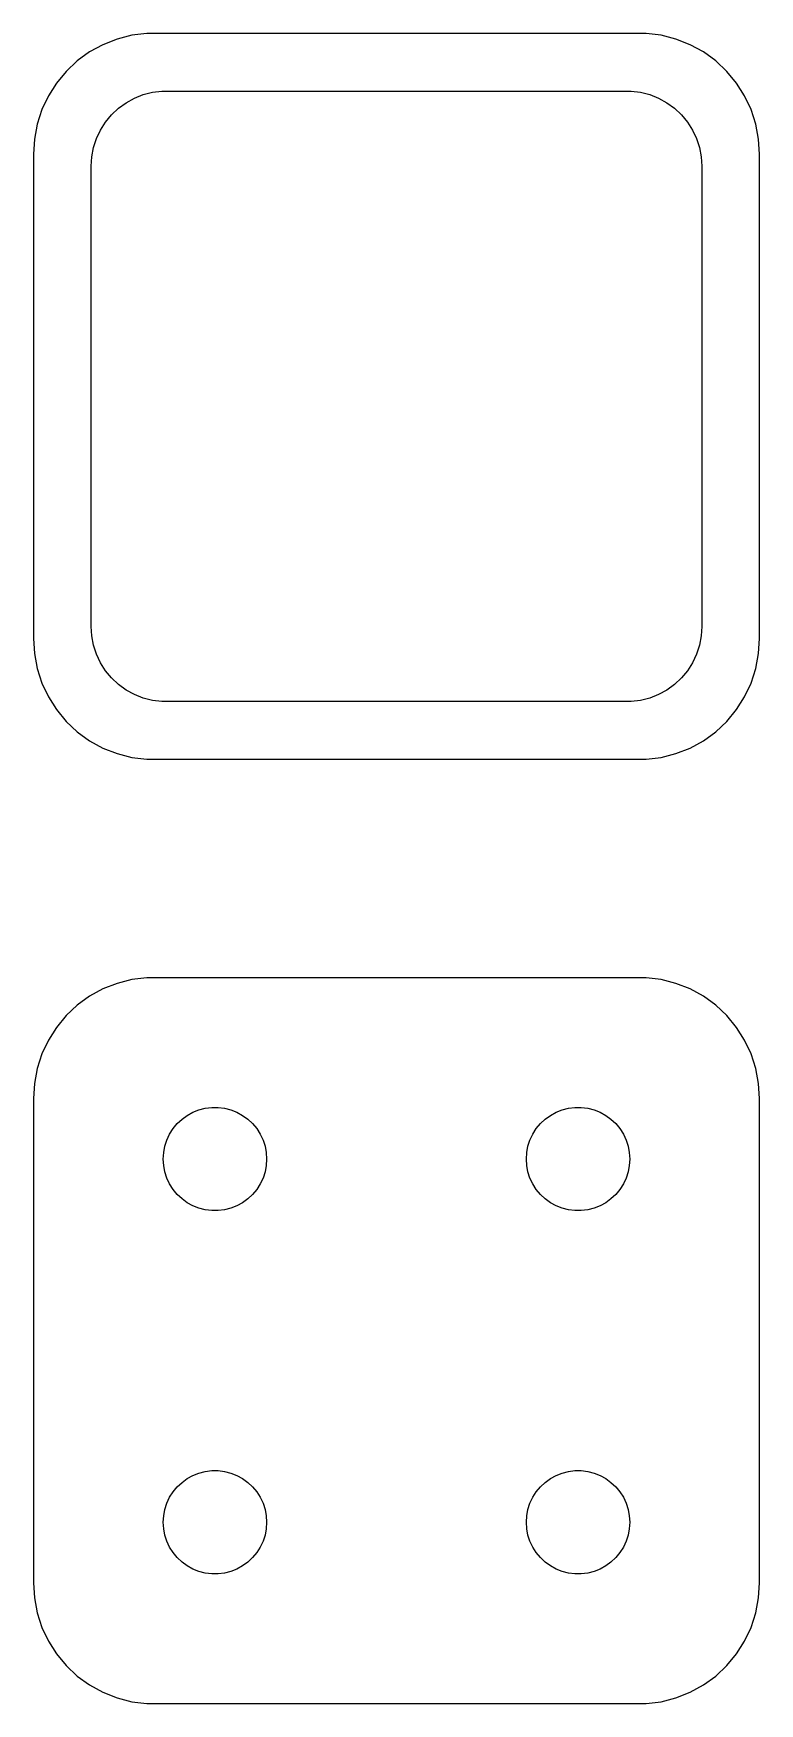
# Model space of a CAD drawing. Header units: metres. Extents: x -15 to 15, y 63 to 132.
import ezdxf

# ---------------------------------------------------------------- set-up
doc = ezdxf.new("R2010")
doc.units = ezdxf.units.M

msp = doc.modelspace()

# ---------------------------------------------------------------- linework, layer by layer
for p, q in [((-11.5451, 131.755), (-12.1289, 131.524)), ((-10.9369, 131.911), (-11.5451, 131.755)), ((-10.3139, 131.99), (-10.9369, 131.911)), ((10.3139, 131.99), (-10.3139, 131.99)), ((10.9369, 131.911), (10.3139, 131.99)), ((11.5451, 131.755), (10.9369, 131.911)), ((12.1289, 131.524), (11.5451, 131.755)), ((-12.6791, 131.222), (-13.1871, 130.853)), ((-12.1289, 131.524), (-12.6791, 131.222)), ((12.6791, 131.222), (12.1289, 131.524)), ((13.1871, 130.853), (12.6791, 131.222)), ((-13.6448, 130.423), (-14.0451, 129.939)), ((-13.1871, 130.853), (-13.6448, 130.423)), ((13.6448, 130.423), (13.1871, 130.853)), ((14.0451, 129.939), (13.6448, 130.423)), ((-14.0451, 129.939), (-14.3815, 129.409)), ((14.3815, 129.409), (14.0451, 129.939)), ((-14.3815, 129.409), (-14.6489, 128.841)), ((-11.4842, 128.899), (-11.168, 129.128)), ((-11.168, 129.128), (-10.8254, 129.317)), ((-10.8254, 129.317), (-10.4619, 129.461)), ((-10.4619, 129.461), (-10.0833, 129.558)), ((-10.0833, 129.558), (-9.69545, 129.607)), ((-9.69545, 129.607), (9.69545, 129.607)), ((9.69545, 129.607), (10.0833, 129.558)), ((10.0833, 129.558), (10.4619, 129.461)), ((10.4619, 129.461), (10.8254, 129.317)), ((10.8254, 129.317), (11.168, 129.128)), ((11.168, 129.128), (11.4842, 128.899)), ((14.6489, 128.841), (14.3815, 129.409)), ((-14.6489, 128.841), (-14.8429, 128.243)), ((-12.2279, 128), (-12.0184, 128.33)), ((-12.0184, 128.33), (-11.7692, 128.631)), ((-11.7692, 128.631), (-11.4842, 128.899)), ((11.4842, 128.899), (11.7692, 128.631)), ((11.7692, 128.631), (12.0184, 128.33)), ((12.0184, 128.33), (12.2279, 128)), ((14.8429, 128.243), (14.6489, 128.841)), ((-14.9606, 127.627), (-15, 127)), ((-14.8429, 128.243), (-14.9606, 127.627)), ((-12.5151, 127.274), (-12.3943, 127.646)), ((-12.3943, 127.646), (-12.2279, 128)), ((12.2279, 128), (12.3943, 127.646)), ((12.3943, 127.646), (12.5151, 127.274)), ((14.9606, 127.627), (14.8429, 128.243)), ((15, 127), (14.9606, 127.627)), ((-15, 127), (-15, 107)), ((-12.5884, 126.89), (-12.5151, 127.274)), ((12.5151, 127.274), (12.5884, 126.89)), ((15, 107), (15, 127)), ((-12.6129, 126.5), (-12.5884, 126.89)), ((-12.6129, 107.5), (-12.6129, 126.5)), ((12.5884, 126.89), (12.6129, 126.5)), ((12.6129, 126.5), (12.6129, 107.5)), ((-15, 107), (-14.9606, 106.373)), ((-12.5884, 107.11), (-12.6129, 107.5)), ((-12.5151, 106.726), (-12.5884, 107.11)), ((12.5884, 107.11), (12.5151, 106.726)), ((12.6129, 107.5), (12.5884, 107.11)), ((14.9606, 106.373), (15, 107)), ((-14.9606, 106.373), (-14.8429, 105.757)), ((-12.3943, 106.354), (-12.5151, 106.726)), ((-12.2279, 106), (-12.3943, 106.354)), ((12.3943, 106.354), (12.2279, 106)), ((12.5151, 106.726), (12.3943, 106.354)), ((14.8429, 105.757), (14.9606, 106.373)), ((-14.8429, 105.757), (-14.6489, 105.159)), ((-12.0184, 105.67), (-12.2279, 106)), ((-11.7692, 105.369), (-12.0184, 105.67)), ((12.0184, 105.67), (11.7692, 105.369)), ((12.2279, 106), (12.0184, 105.67)), ((14.6489, 105.159), (14.8429, 105.757)), ((-14.6489, 105.159), (-14.3815, 104.591)), ((-11.4842, 105.101), (-11.7692, 105.369)), ((-11.168, 104.872), (-11.4842, 105.101)), ((-10.8254, 104.683), (-11.168, 104.872)), ((11.168, 104.872), (10.8254, 104.683)), ((11.4842, 105.101), (11.168, 104.872)), ((11.7692, 105.369), (11.4842, 105.101)), ((14.3815, 104.591), (14.6489, 105.159)), ((-14.3815, 104.591), (-14.0451, 104.061)), ((-10.4619, 104.539), (-10.8254, 104.683)), ((-10.0833, 104.442), (-10.4619, 104.539)), ((-9.69545, 104.393), (-10.0833, 104.442)), ((9.69545, 104.393), (-9.69545, 104.393)), ((10.0833, 104.442), (9.69545, 104.393)), ((10.4619, 104.539), (10.0833, 104.442)), ((10.8254, 104.683), (10.4619, 104.539)), ((14.0451, 104.061), (14.3815, 104.591)), ((-14.0451, 104.061), (-13.6448, 103.577)), ((-13.6448, 103.577), (-13.1871, 103.147)), ((13.1871, 103.147), (13.6448, 103.577)), ((13.6448, 103.577), (14.0451, 104.061)), ((-13.1871, 103.147), (-12.6791, 102.778)), ((12.6791, 102.778), (13.1871, 103.147)), ((-12.6791, 102.778), (-12.1289, 102.476)), ((-12.1289, 102.476), (-11.5451, 102.245)), ((-11.5451, 102.245), (-10.9369, 102.089)), ((10.9369, 102.089), (11.5451, 102.245)), ((11.5451, 102.245), (12.1289, 102.476)), ((12.1289, 102.476), (12.6791, 102.778)), ((-10.9369, 102.089), (-10.3139, 102.01)), ((-10.3139, 102.01), (10.3139, 102.01)), ((10.3139, 102.01), (10.9369, 102.089)), ((-12.1289, 92.5241), (-12.6791, 92.2216)), ((-11.5451, 92.7553), (-12.1289, 92.5241)), ((-10.9369, 92.9114), (-11.5451, 92.7553)), ((-10.3139, 92.9901), (-10.9369, 92.9114)), ((10.3139, 92.9901), (-10.3139, 92.9901)), ((10.9369, 92.9114), (10.3139, 92.9901)), ((11.5451, 92.7553), (10.9369, 92.9114)), ((12.1289, 92.5241), (11.5451, 92.7553)), ((12.6791, 92.2216), (12.1289, 92.5241)), ((-13.1871, 91.8526), (-13.6448, 91.4227)), ((-12.6791, 92.2216), (-13.1871, 91.8526)), ((13.1871, 91.8526), (12.6791, 92.2216)), ((13.6448, 91.4227), (13.1871, 91.8526)), ((-13.6448, 91.4227), (-14.0451, 90.9389)), ((14.0451, 90.9389), (13.6448, 91.4227)), ((-14.3815, 90.4088), (-14.6489, 89.8406)), ((-14.0451, 90.9389), (-14.3815, 90.4088)), ((14.3815, 90.4088), (14.0451, 90.9389)), ((14.6489, 89.8406), (14.3815, 90.4088)), ((-14.6489, 89.8406), (-14.8429, 89.2434)), ((14.8429, 89.2434), (14.6489, 89.8406)), ((-14.8429, 89.2434), (-14.9606, 88.6267)), ((14.9606, 88.6267), (14.8429, 89.2434)), ((-14.9606, 88.6267), (-15, 88)), ((15, 88), (14.9606, 88.6267)), ((-15, 88), (-15, 68)), ((-7.9001, 87.5975), (-7.63406, 87.6311)), ((-7.63406, 87.6311), (-7.36592, 87.6311)), ((-7.36592, 87.6311), (-7.09988, 87.5975)), ((7.09988, 87.5975), (7.36592, 87.6311)), ((7.36592, 87.6311), (7.63406, 87.6311)), ((7.63406, 87.6311), (7.9001, 87.5975)), ((15, 68), (15, 88)), ((-9.22748, 86.7551), (-9.05655, 86.9617)), ((-9.05655, 86.9617), (-8.86108, 87.1453)), ((-8.86108, 87.1453), (-8.64413, 87.3029)), ((-8.64413, 87.3029), (-8.40915, 87.4321)), ((-8.40915, 87.4321), (-8.15984, 87.5308)), ((-8.15984, 87.5308), (-7.9001, 87.5975)), ((-7.09988, 87.5975), (-6.84015, 87.5308)), ((-6.84015, 87.5308), (-6.59084, 87.4321)), ((-6.59084, 87.4321), (-6.35585, 87.3029)), ((-6.35585, 87.3029), (-6.1389, 87.1453)), ((-6.1389, 87.1453), (-5.94344, 86.9617)), ((-5.94344, 86.9617), (-5.77251, 86.7551)), ((5.77251, 86.7551), (5.94344, 86.9617)), ((5.94344, 86.9617), (6.1389, 87.1453)), ((6.1389, 87.1453), (6.35585, 87.3029)), ((6.35585, 87.3029), (6.59084, 87.4321)), ((6.59084, 87.4321), (6.84015, 87.5308)), ((6.84015, 87.5308), (7.09988, 87.5975)), ((7.9001, 87.5975), (8.15984, 87.5308)), ((8.15984, 87.5308), (8.40915, 87.4321)), ((8.40915, 87.4321), (8.64413, 87.3029)), ((8.64413, 87.3029), (8.86108, 87.1453)), ((8.86108, 87.1453), (9.05655, 86.9617)), ((9.05655, 86.9617), (9.22748, 86.7551)), ((-9.56821, 86.031), (-9.48534, 86.286)), ((-9.48534, 86.286), (-9.37117, 86.5287)), ((-9.37117, 86.5287), (-9.22748, 86.7551)), ((-5.77251, 86.7551), (-5.62881, 86.5287)), ((-5.62881, 86.5287), (-5.51465, 86.286)), ((-5.51465, 86.286), (-5.43178, 86.031)), ((5.43178, 86.031), (5.51465, 86.286)), ((5.51465, 86.286), (5.62881, 86.5287)), ((5.62881, 86.5287), (5.77251, 86.7551)), ((9.22748, 86.7551), (9.37117, 86.5287)), ((9.37117, 86.5287), (9.48534, 86.286)), ((9.48534, 86.286), (9.56821, 86.031)), ((-9.63528, 85.5), (-9.61845, 85.7676)), ((-9.61845, 85.7676), (-9.56821, 86.031)), ((-5.43178, 86.031), (-5.38153, 85.7676)), ((-5.38153, 85.7676), (-5.3647, 85.5)), ((5.3647, 85.5), (5.38153, 85.7676)), ((5.38153, 85.7676), (5.43178, 86.031)), ((9.56821, 86.031), (9.61845, 85.7676)), ((9.61845, 85.7676), (9.63528, 85.5)), ((-9.61845, 85.2324), (-9.63528, 85.5)), ((-9.56821, 84.969), (-9.61845, 85.2324)), ((-9.48534, 84.7139), (-9.56821, 84.969)), ((-5.43178, 84.969), (-5.51465, 84.7139)), ((-5.38153, 85.2324), (-5.43178, 84.969)), ((-5.3647, 85.5), (-5.38153, 85.2324)), ((5.38153, 85.2324), (5.3647, 85.5)), ((5.43178, 84.969), (5.38153, 85.2324)), ((5.51465, 84.7139), (5.43178, 84.969)), ((9.56821, 84.969), (9.48534, 84.7139)), ((9.61845, 85.2324), (9.56821, 84.969)), ((9.63528, 85.5), (9.61845, 85.2324)), ((-9.37117, 84.4713), (-9.48534, 84.7139)), ((-9.22748, 84.2449), (-9.37117, 84.4713)), ((-9.05655, 84.0383), (-9.22748, 84.2449)), ((-5.77251, 84.2449), (-5.94344, 84.0383)), ((-5.62881, 84.4713), (-5.77251, 84.2449)), ((-5.51465, 84.7139), (-5.62881, 84.4713)), ((5.62881, 84.4713), (5.51465, 84.7139)), ((5.77251, 84.2449), (5.62881, 84.4713)), ((5.94344, 84.0383), (5.77251, 84.2449)), ((9.22748, 84.2449), (9.05655, 84.0383)), ((9.37117, 84.4713), (9.22748, 84.2449)), ((9.48534, 84.7139), (9.37117, 84.4713)), ((-8.86108, 83.8547), (-9.05655, 84.0383)), ((-8.64413, 83.6971), (-8.86108, 83.8547)), ((-8.40915, 83.5679), (-8.64413, 83.6971)), ((-8.15984, 83.4692), (-8.40915, 83.5679)), ((-7.9001, 83.4025), (-8.15984, 83.4692)), ((-6.84015, 83.4692), (-7.09988, 83.4025)), ((-6.59084, 83.5679), (-6.84015, 83.4692)), ((-6.35585, 83.6971), (-6.59084, 83.5679)), ((-6.1389, 83.8547), (-6.35585, 83.6971)), ((-5.94344, 84.0383), (-6.1389, 83.8547)), ((6.1389, 83.8547), (5.94344, 84.0383)), ((6.35585, 83.6971), (6.1389, 83.8547)), ((6.59084, 83.5679), (6.35585, 83.6971)), ((6.84015, 83.4692), (6.59084, 83.5679)), ((7.09988, 83.4025), (6.84015, 83.4692)), ((8.15984, 83.4692), (7.9001, 83.4025)), ((8.40915, 83.5679), (8.15984, 83.4692)), ((8.64413, 83.6971), (8.40915, 83.5679)), ((8.86108, 83.8547), (8.64413, 83.6971)), ((9.05655, 84.0383), (8.86108, 83.8547)), ((-7.63406, 83.3689), (-7.9001, 83.4025)), ((-7.36592, 83.3689), (-7.63406, 83.3689)), ((-7.09988, 83.4025), (-7.36592, 83.3689)), ((7.36592, 83.3689), (7.09988, 83.4025)), ((7.63406, 83.3689), (7.36592, 83.3689)), ((7.9001, 83.4025), (7.63406, 83.3689)), ((-8.64413, 72.3029), (-8.40915, 72.4321)), ((-8.40915, 72.4321), (-8.15984, 72.5308)), ((-8.15984, 72.5308), (-7.9001, 72.5975)), ((-7.9001, 72.5975), (-7.63406, 72.6311)), ((-7.63406, 72.6311), (-7.36592, 72.6311)), ((-7.36592, 72.6311), (-7.09988, 72.5975)), ((-7.09988, 72.5975), (-6.84015, 72.5308)), ((-6.84015, 72.5308), (-6.59084, 72.4321)), ((-6.59084, 72.4321), (-6.35585, 72.3029)), ((6.35585, 72.3029), (6.59084, 72.4321)), ((6.59084, 72.4321), (6.84015, 72.5308)), ((6.84015, 72.5308), (7.09988, 72.5975)), ((7.09988, 72.5975), (7.36592, 72.6311)), ((7.36592, 72.6311), (7.63406, 72.6311)), ((7.63406, 72.6311), (7.9001, 72.5975)), ((7.9001, 72.5975), (8.15984, 72.5308)), ((8.15984, 72.5308), (8.40915, 72.4321)), ((8.40915, 72.4321), (8.64413, 72.3029)), ((-9.37117, 71.5287), (-9.22748, 71.7551)), ((-9.22748, 71.7551), (-9.05655, 71.9617)), ((-9.05655, 71.9617), (-8.86108, 72.1453)), ((-8.86108, 72.1453), (-8.64413, 72.3029)), ((-6.35585, 72.3029), (-6.1389, 72.1453)), ((-6.1389, 72.1453), (-5.94344, 71.9617)), ((-5.94344, 71.9617), (-5.77251, 71.7551)), ((-5.77251, 71.7551), (-5.62881, 71.5287)), ((5.62881, 71.5287), (5.77251, 71.7551)), ((5.77251, 71.7551), (5.94344, 71.9617)), ((5.94344, 71.9617), (6.1389, 72.1453)), ((6.1389, 72.1453), (6.35585, 72.3029)), ((8.64413, 72.3029), (8.86108, 72.1453)), ((8.86108, 72.1453), (9.05655, 71.9617)), ((9.05655, 71.9617), (9.22748, 71.7551)), ((9.22748, 71.7551), (9.37117, 71.5287)), ((-9.56821, 71.031), (-9.48534, 71.2861)), ((-9.48534, 71.2861), (-9.37117, 71.5287)), ((-5.62881, 71.5287), (-5.51465, 71.2861)), ((-5.51465, 71.2861), (-5.43178, 71.031)), ((5.43178, 71.031), (5.51465, 71.2861)), ((5.51465, 71.2861), (5.62881, 71.5287)), ((9.37117, 71.5287), (9.48534, 71.2861)), ((9.48534, 71.2861), (9.56821, 71.031)), ((-9.63528, 70.5), (-9.61845, 70.7676)), ((-9.61845, 70.2324), (-9.63528, 70.5)), ((-9.61845, 70.7676), (-9.56821, 71.031)), ((-5.43178, 71.031), (-5.38153, 70.7676)), ((-5.38153, 70.7676), (-5.3647, 70.5)), ((-5.3647, 70.5), (-5.38153, 70.2324)), ((5.3647, 70.5), (5.38153, 70.7676)), ((5.38153, 70.2324), (5.3647, 70.5)), ((5.38153, 70.7676), (5.43178, 71.031)), ((9.56821, 71.031), (9.61845, 70.7676)), ((9.61845, 70.7676), (9.63528, 70.5)), ((9.63528, 70.5), (9.61845, 70.2324)), ((-9.56821, 69.969), (-9.61845, 70.2324)), ((-9.48534, 69.714), (-9.56821, 69.969)), ((-9.37117, 69.4713), (-9.48534, 69.714)), ((-5.51465, 69.714), (-5.62881, 69.4713)), ((-5.43178, 69.969), (-5.51465, 69.714)), ((-5.38153, 70.2324), (-5.43178, 69.969)), ((5.43178, 69.969), (5.38153, 70.2324)), ((5.51465, 69.714), (5.43178, 69.969)), ((5.62881, 69.4713), (5.51465, 69.714)), ((9.48534, 69.714), (9.37117, 69.4713)), ((9.56821, 69.969), (9.48534, 69.714)), ((9.61845, 70.2324), (9.56821, 69.969)), ((-9.22748, 69.2449), (-9.37117, 69.4713)), ((-9.05655, 69.0383), (-9.22748, 69.2449)), ((-8.86108, 68.8547), (-9.05655, 69.0383)), ((-5.94344, 69.0383), (-6.1389, 68.8547)), ((-5.77251, 69.2449), (-5.94344, 69.0383)), ((-5.62881, 69.4713), (-5.77251, 69.2449)), ((5.77251, 69.2449), (5.62881, 69.4713)), ((5.94344, 69.0383), (5.77251, 69.2449)), ((6.1389, 68.8547), (5.94344, 69.0383)), ((9.05655, 69.0383), (8.86108, 68.8547)), ((9.22748, 69.2449), (9.05655, 69.0383)), ((9.37117, 69.4713), (9.22748, 69.2449)), ((-8.64413, 68.6971), (-8.86108, 68.8547)), ((-8.40915, 68.5679), (-8.64413, 68.6971)), ((-8.15984, 68.4692), (-8.40915, 68.5679)), ((-7.9001, 68.4025), (-8.15984, 68.4692)), ((-7.63406, 68.3689), (-7.9001, 68.4025)), ((-7.36592, 68.3689), (-7.63406, 68.3689)), ((-7.09988, 68.4025), (-7.36592, 68.3689)), ((-6.84015, 68.4692), (-7.09988, 68.4025)), ((-6.59084, 68.5679), (-6.84015, 68.4692)), ((-6.35585, 68.6971), (-6.59084, 68.5679)), ((-6.1389, 68.8547), (-6.35585, 68.6971)), ((6.35585, 68.6971), (6.1389, 68.8547)), ((6.59084, 68.5679), (6.35585, 68.6971)), ((6.84015, 68.4692), (6.59084, 68.5679)), ((7.09988, 68.4025), (6.84015, 68.4692)), ((7.36592, 68.3689), (7.09988, 68.4025)), ((7.63406, 68.3689), (7.36592, 68.3689)), ((7.9001, 68.4025), (7.63406, 68.3689)), ((8.15984, 68.4692), (7.9001, 68.4025)), ((8.40915, 68.5679), (8.15984, 68.4692)), ((8.64413, 68.6971), (8.40915, 68.5679)), ((8.86108, 68.8547), (8.64413, 68.6971)), ((-15, 68), (-14.9606, 67.3733)), ((14.9606, 67.3733), (15, 68)), ((-14.9606, 67.3733), (-14.8429, 66.7566)), ((14.8429, 66.7566), (14.9606, 67.3733)), ((-14.8429, 66.7566), (-14.6489, 66.1594)), ((14.6489, 66.1594), (14.8429, 66.7566)), ((-14.6489, 66.1594), (-14.3815, 65.5912)), ((-14.3815, 65.5912), (-14.0451, 65.0611)), ((14.0451, 65.0611), (14.3815, 65.5912)), ((14.3815, 65.5912), (14.6489, 66.1594)), ((-14.0451, 65.0611), (-13.6448, 64.5773)), ((13.6448, 64.5773), (14.0451, 65.0611)), ((-13.6448, 64.5773), (-13.1871, 64.1474)), ((13.1871, 64.1474), (13.6448, 64.5773)), ((-13.1871, 64.1474), (-12.6791, 63.7784)), ((-12.6791, 63.7784), (-12.1289, 63.4759)), ((-12.1289, 63.4759), (-11.5451, 63.2447)), ((11.5451, 63.2447), (12.1289, 63.4759)), ((12.1289, 63.4759), (12.6791, 63.7784)), ((12.6791, 63.7784), (13.1871, 64.1474)), ((-11.5451, 63.2447), (-10.9369, 63.0886)), ((-10.9369, 63.0886), (-10.3139, 63.0099)), ((-10.3139, 63.0099), (10.3139, 63.0099)), ((10.3139, 63.0099), (10.9369, 63.0886)), ((10.9369, 63.0886), (11.5451, 63.2447))]:
    msp.add_line(p, q)

doc.saveas('drawing.dxf')
